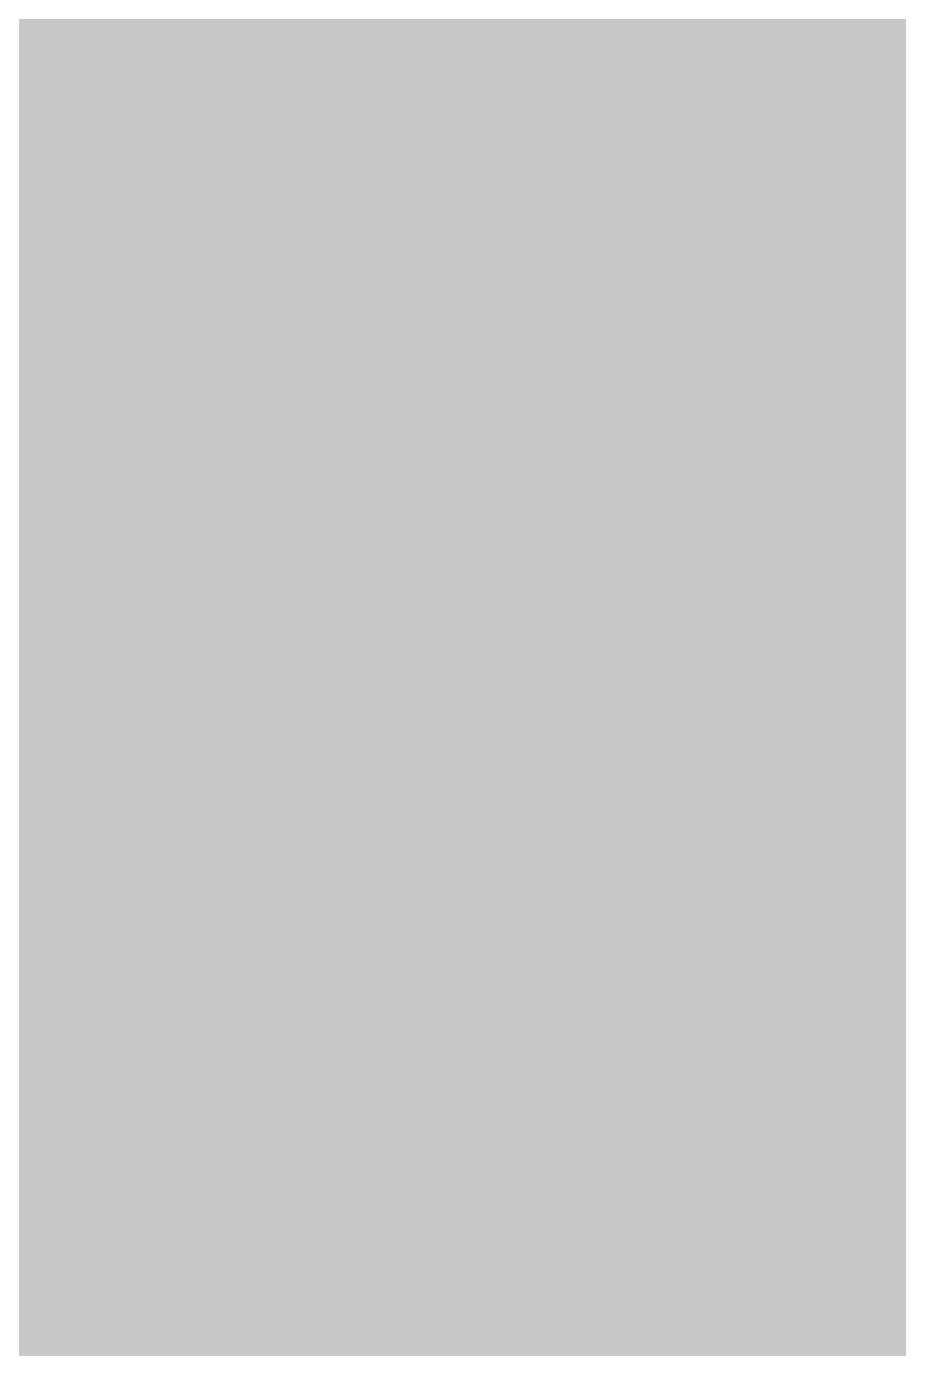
# Model space of a CAD drawing. Header units: inches. Extents: x 0 to 841, y 0 to 594.
# Drawn here: x 787.712 to 788.077, y 257.292 to 257.847 of the extents above; entities that cross this region are included whole.
import ezdxf

# ---------------------------------------------------------------- set-up
doc = ezdxf.new("R2010")
doc.units = ezdxf.units.IN
doc.layers.add('Sheet', color=255, linetype='Continuous')

msp = doc.modelspace()

# ---------------------------------------------------------------- linework, layer by layer
at = {"layer": 'Sheet'}
for points in [[(787.5055, 262.99682, 0.7493, 0.7493, 0), (787.5055, 257.47187, 0.7493, 0.7493, 0)], [(788.04449, 258.01089, 0.29972, 0.29972, 0), (788.0894, 257.96597, 0.29972, 0.29972, 0), (788.13432, 257.92105, 0.29972, 0.29972, 0), (788.13432, 257.92105, 0.29972, 0.29972, 0), (788.13432, 257.87613, 0.29972, 0.29972, 0), (788.17923, 257.83122, 0.29972, 0.29972, 0), (788.17923, 257.83122, 0.29972, 0.29972, 0), (788.22415, 257.7863, 0.29972, 0.29972, 0), (788.22415, 257.74138, 0.29972, 0.29972, 0), (788.22415, 257.69646, 0.29972, 0.29972, 0), (788.22415, 257.65154, 0.29972, 0.29972, 0), (788.26907, 257.65154, 0.29972, 0.29972, 0), (788.26907, 257.60662, 0.29972, 0.29972, 0), (788.26907, 257.56171, 0.29972, 0.29972, 0), (788.26907, 257.51679, 0.29972, 0.29972, 0), (788.26907, 257.47187, 0.29972, 0.29972, 0)], [(788.04449, 258.01089, 0.29972, 0.29972, 0), (788.0894, 257.96597, 0.29972, 0.29972, 0), (788.13432, 257.92105, 0.29972, 0.29972, 0), (788.13432, 257.92105, 0.29972, 0.29972, 0), (788.13432, 257.87613, 0.29972, 0.29972, 0), (788.17923, 257.83122, 0.29972, 0.29972, 0), (788.17923, 257.83122, 0.29972, 0.29972, 0), (788.22415, 257.7863, 0.29972, 0.29972, 0), (788.22415, 257.74138, 0.29972, 0.29972, 0), (788.22415, 257.69646, 0.29972, 0.29972, 0), (788.22415, 257.65154, 0.29972, 0.29972, 0), (788.26907, 257.65154, 0.29972, 0.29972, 0), (788.26907, 257.60662, 0.29972, 0.29972, 0), (788.26907, 257.56171, 0.29972, 0.29972, 0), (788.26907, 257.51679, 0.29972, 0.29972, 0), (788.26907, 257.47187, 0.29972, 0.29972, 0)], [(788.04449, 258.01089, 0.29972, 0.29972, 0), (788.0894, 257.96597, 0.29972, 0.29972, 0), (788.13432, 257.92105, 0.29972, 0.29972, 0), (788.13432, 257.92105, 0.29972, 0.29972, 0), (788.13432, 257.87613, 0.29972, 0.29972, 0), (788.17923, 257.83122, 0.29972, 0.29972, 0), (788.17923, 257.83122, 0.29972, 0.29972, 0), (788.22415, 257.7863, 0.29972, 0.29972, 0), (788.22415, 257.74138, 0.29972, 0.29972, 0), (788.22415, 257.69646, 0.29972, 0.29972, 0), (788.22415, 257.65154, 0.29972, 0.29972, 0), (788.26907, 257.65154, 0.29972, 0.29972, 0), (788.26907, 257.60662, 0.29972, 0.29972, 0), (788.26907, 257.56171, 0.29972, 0.29972, 0), (788.26907, 257.51679, 0.29972, 0.29972, 0), (788.26907, 257.47187, 0.29972, 0.29972, 0)], [(788.04449, 258.01089, 0.29972, 0.29972, 0), (788.0894, 257.96597, 0.29972, 0.29972, 0), (788.13432, 257.92105, 0.29972, 0.29972, 0), (788.13432, 257.92105, 0.29972, 0.29972, 0), (788.13432, 257.87613, 0.29972, 0.29972, 0), (788.17923, 257.83122, 0.29972, 0.29972, 0), (788.17923, 257.83122, 0.29972, 0.29972, 0), (788.22415, 257.7863, 0.29972, 0.29972, 0), (788.22415, 257.74138, 0.29972, 0.29972, 0), (788.22415, 257.69646, 0.29972, 0.29972, 0), (788.22415, 257.65154, 0.29972, 0.29972, 0), (788.26907, 257.65154, 0.29972, 0.29972, 0), (788.26907, 257.60662, 0.29972, 0.29972, 0), (788.26907, 257.56171, 0.29972, 0.29972, 0), (788.26907, 257.51679, 0.29972, 0.29972, 0), (788.26907, 257.47187, 0.29972, 0.29972, 0)], [(788.04449, 258.01089, 0.29972, 0.29972, 0), (788.0894, 257.96597, 0.29972, 0.29972, 0), (788.13432, 257.92105, 0.29972, 0.29972, 0), (788.13432, 257.92105, 0.29972, 0.29972, 0), (788.13432, 257.87613, 0.29972, 0.29972, 0), (788.17923, 257.83122, 0.29972, 0.29972, 0), (788.17923, 257.83122, 0.29972, 0.29972, 0), (788.22415, 257.7863, 0.29972, 0.29972, 0), (788.22415, 257.74138, 0.29972, 0.29972, 0), (788.22415, 257.69646, 0.29972, 0.29972, 0), (788.22415, 257.65154, 0.29972, 0.29972, 0), (788.26907, 257.65154, 0.29972, 0.29972, 0), (788.26907, 257.60662, 0.29972, 0.29972, 0), (788.26907, 257.56171, 0.29972, 0.29972, 0), (788.26907, 257.51679, 0.29972, 0.29972, 0), (788.26907, 257.47187, 0.29972, 0.29972, 0)], [(788.04449, 258.01089, 0.29972, 0.29972, 0), (788.0894, 257.96597, 0.29972, 0.29972, 0), (788.13432, 257.92105, 0.29972, 0.29972, 0), (788.13432, 257.92105, 0.29972, 0.29972, 0), (788.13432, 257.87613, 0.29972, 0.29972, 0), (788.17923, 257.83122, 0.29972, 0.29972, 0), (788.17923, 257.83122, 0.29972, 0.29972, 0), (788.22415, 257.7863, 0.29972, 0.29972, 0), (788.22415, 257.74138, 0.29972, 0.29972, 0), (788.22415, 257.69646, 0.29972, 0.29972, 0), (788.22415, 257.65154, 0.29972, 0.29972, 0), (788.26907, 257.65154, 0.29972, 0.29972, 0), (788.26907, 257.60662, 0.29972, 0.29972, 0), (788.26907, 257.56171, 0.29972, 0.29972, 0), (788.26907, 257.51679, 0.29972, 0.29972, 0), (788.26907, 257.47187, 0.29972, 0.29972, 0)], [(787.55042, 257.96597, 0.29972, 0.29972, 0), (787.59533, 257.96597, 0.29972, 0.29972, 0), (787.59533, 257.96597, 0.29972, 0.29972, 0), (787.64025, 257.96597, 0.29972, 0.29972, 0), (787.64025, 257.92105, 0.29972, 0.29972, 0), (787.68516, 257.92105, 0.29972, 0.29972, 0), (787.68516, 257.92105, 0.29972, 0.29972, 0), (787.73008, 257.92105, 0.29972, 0.29972, 0), (787.73008, 257.92105, 0.29972, 0.29972, 0), (787.77499, 257.87613, 0.29972, 0.29972, 0), (787.77499, 257.87613, 0.29972, 0.29972, 0), (787.81991, 257.87613, 0.29972, 0.29972, 0), (787.81991, 257.83122, 0.29972, 0.29972, 0), (787.81991, 257.83122, 0.29972, 0.29972, 0), (787.86483, 257.83122, 0.29972, 0.29972, 0), (787.86483, 257.7863, 0.29972, 0.29972, 0), (787.86483, 257.7863, 0.29972, 0.29972, 0), (787.90974, 257.7863, 0.29972, 0.29972, 0), (787.90974, 257.74138, 0.29972, 0.29972, 0), (787.90974, 257.74138, 0.29972, 0.29972, 0), (787.95466, 257.69646, 0.29972, 0.29972, 0), (787.95466, 257.69646, 0.29972, 0.29972, 0), (787.95466, 257.65154, 0.29972, 0.29972, 0), (787.95466, 257.65154, 0.29972, 0.29972, 0), (787.95466, 257.60662, 0.29972, 0.29972, 0), (787.99957, 257.60662, 0.29972, 0.29972, 0), (787.99957, 257.56171, 0.29972, 0.29972, 0), (787.99957, 257.56171, 0.29972, 0.29972, 0), (787.99957, 257.51679, 0.29972, 0.29972, 0), (787.99957, 257.51679, 0.29972, 0.29972, 0), (787.99957, 257.47187, 0.29972, 0.29972, 0)], [(787.55042, 257.96597, 0.29972, 0.29972, 0), (787.59533, 257.96597, 0.29972, 0.29972, 0), (787.59533, 257.96597, 0.29972, 0.29972, 0), (787.64025, 257.96597, 0.29972, 0.29972, 0), (787.64025, 257.92105, 0.29972, 0.29972, 0), (787.68516, 257.92105, 0.29972, 0.29972, 0), (787.68516, 257.92105, 0.29972, 0.29972, 0), (787.73008, 257.92105, 0.29972, 0.29972, 0), (787.73008, 257.92105, 0.29972, 0.29972, 0), (787.77499, 257.87613, 0.29972, 0.29972, 0), (787.77499, 257.87613, 0.29972, 0.29972, 0), (787.81991, 257.87613, 0.29972, 0.29972, 0), (787.81991, 257.83122, 0.29972, 0.29972, 0), (787.81991, 257.83122, 0.29972, 0.29972, 0), (787.86483, 257.83122, 0.29972, 0.29972, 0), (787.86483, 257.7863, 0.29972, 0.29972, 0), (787.86483, 257.7863, 0.29972, 0.29972, 0), (787.90974, 257.7863, 0.29972, 0.29972, 0), (787.90974, 257.74138, 0.29972, 0.29972, 0), (787.90974, 257.74138, 0.29972, 0.29972, 0), (787.95466, 257.69646, 0.29972, 0.29972, 0), (787.95466, 257.69646, 0.29972, 0.29972, 0), (787.95466, 257.65154, 0.29972, 0.29972, 0), (787.95466, 257.65154, 0.29972, 0.29972, 0), (787.95466, 257.60662, 0.29972, 0.29972, 0), (787.99957, 257.60662, 0.29972, 0.29972, 0), (787.99957, 257.56171, 0.29972, 0.29972, 0), (787.99957, 257.56171, 0.29972, 0.29972, 0), (787.99957, 257.51679, 0.29972, 0.29972, 0), (787.99957, 257.51679, 0.29972, 0.29972, 0), (787.99957, 257.47187, 0.29972, 0.29972, 0)], [(787.55042, 257.96597, 0.29972, 0.29972, 0), (787.59533, 257.96597, 0.29972, 0.29972, 0), (787.59533, 257.96597, 0.29972, 0.29972, 0), (787.64025, 257.96597, 0.29972, 0.29972, 0), (787.64025, 257.92105, 0.29972, 0.29972, 0), (787.68516, 257.92105, 0.29972, 0.29972, 0), (787.68516, 257.92105, 0.29972, 0.29972, 0), (787.73008, 257.92105, 0.29972, 0.29972, 0), (787.73008, 257.92105, 0.29972, 0.29972, 0), (787.77499, 257.87613, 0.29972, 0.29972, 0), (787.77499, 257.87613, 0.29972, 0.29972, 0), (787.81991, 257.87613, 0.29972, 0.29972, 0), (787.81991, 257.83122, 0.29972, 0.29972, 0), (787.81991, 257.83122, 0.29972, 0.29972, 0), (787.86483, 257.83122, 0.29972, 0.29972, 0), (787.86483, 257.7863, 0.29972, 0.29972, 0), (787.86483, 257.7863, 0.29972, 0.29972, 0), (787.90974, 257.7863, 0.29972, 0.29972, 0), (787.90974, 257.74138, 0.29972, 0.29972, 0), (787.90974, 257.74138, 0.29972, 0.29972, 0), (787.95466, 257.69646, 0.29972, 0.29972, 0), (787.95466, 257.69646, 0.29972, 0.29972, 0), (787.95466, 257.65154, 0.29972, 0.29972, 0), (787.95466, 257.65154, 0.29972, 0.29972, 0), (787.95466, 257.60662, 0.29972, 0.29972, 0), (787.99957, 257.60662, 0.29972, 0.29972, 0), (787.99957, 257.56171, 0.29972, 0.29972, 0), (787.99957, 257.56171, 0.29972, 0.29972, 0), (787.99957, 257.51679, 0.29972, 0.29972, 0), (787.99957, 257.51679, 0.29972, 0.29972, 0), (787.99957, 257.47187, 0.29972, 0.29972, 0)], [(787.55042, 257.96597, 0.29972, 0.29972, 0), (787.59533, 257.96597, 0.29972, 0.29972, 0), (787.59533, 257.96597, 0.29972, 0.29972, 0), (787.64025, 257.96597, 0.29972, 0.29972, 0), (787.64025, 257.92105, 0.29972, 0.29972, 0), (787.68516, 257.92105, 0.29972, 0.29972, 0), (787.68516, 257.92105, 0.29972, 0.29972, 0), (787.73008, 257.92105, 0.29972, 0.29972, 0), (787.73008, 257.92105, 0.29972, 0.29972, 0), (787.77499, 257.87613, 0.29972, 0.29972, 0), (787.77499, 257.87613, 0.29972, 0.29972, 0), (787.81991, 257.87613, 0.29972, 0.29972, 0), (787.81991, 257.83122, 0.29972, 0.29972, 0), (787.81991, 257.83122, 0.29972, 0.29972, 0), (787.86483, 257.83122, 0.29972, 0.29972, 0), (787.86483, 257.7863, 0.29972, 0.29972, 0), (787.86483, 257.7863, 0.29972, 0.29972, 0), (787.90974, 257.7863, 0.29972, 0.29972, 0), (787.90974, 257.74138, 0.29972, 0.29972, 0), (787.90974, 257.74138, 0.29972, 0.29972, 0), (787.95466, 257.69646, 0.29972, 0.29972, 0), (787.95466, 257.69646, 0.29972, 0.29972, 0), (787.95466, 257.65154, 0.29972, 0.29972, 0), (787.95466, 257.65154, 0.29972, 0.29972, 0), (787.95466, 257.60662, 0.29972, 0.29972, 0), (787.99957, 257.60662, 0.29972, 0.29972, 0), (787.99957, 257.56171, 0.29972, 0.29972, 0), (787.99957, 257.56171, 0.29972, 0.29972, 0), (787.99957, 257.51679, 0.29972, 0.29972, 0), (787.99957, 257.51679, 0.29972, 0.29972, 0), (787.99957, 257.47187, 0.29972, 0.29972, 0)], [(787.73008, 257.92105, 0.09906, 0.09906, 0), (787.77499, 257.87613, 0.09906, 0.09906, 0), (787.77499, 257.87613, 0.09906, 0.09906, 0), (787.81991, 257.87613, 0.09906, 0.09906, 0), (787.81991, 257.83122, 0.09906, 0.09906, 0), (787.81991, 257.83122, 0.09906, 0.09906, 0), (787.86483, 257.83122, 0.09906, 0.09906, 0), (787.86483, 257.7863, 0.09906, 0.09906, 0), (787.86483, 257.7863, 0.09906, 0.09906, 0), (787.90974, 257.7863, 0.09906, 0.09906, 0), (787.90974, 257.74138, 0.09906, 0.09906, 0), (787.90974, 257.74138, 0.09906, 0.09906, 0), (787.95466, 257.69646, 0.09906, 0.09906, 0), (787.95466, 257.69646, 0.09906, 0.09906, 0), (787.95466, 257.65154, 0.09906, 0.09906, 0), (787.95466, 257.65154, 0.09906, 0.09906, 0), (787.95466, 257.60662, 0.09906, 0.09906, 0), (787.99957, 257.60662, 0.09906, 0.09906, 0), (787.99957, 257.56171, 0.09906, 0.09906, 0), (787.99957, 257.56171, 0.09906, 0.09906, 0), (787.99957, 257.51679, 0.09906, 0.09906, 0), (787.99957, 257.51679, 0.09906, 0.09906, 0), (787.99957, 257.47187, 0.09906, 0.09906, 0)], [(787.73008, 257.92105, 0.09906, 0.09906, 0), (787.77499, 257.87613, 0.09906, 0.09906, 0), (787.77499, 257.87613, 0.09906, 0.09906, 0), (787.81991, 257.87613, 0.09906, 0.09906, 0), (787.81991, 257.83122, 0.09906, 0.09906, 0), (787.81991, 257.83122, 0.09906, 0.09906, 0), (787.86483, 257.83122, 0.09906, 0.09906, 0), (787.86483, 257.7863, 0.09906, 0.09906, 0), (787.86483, 257.7863, 0.09906, 0.09906, 0), (787.90974, 257.7863, 0.09906, 0.09906, 0), (787.90974, 257.74138, 0.09906, 0.09906, 0), (787.90974, 257.74138, 0.09906, 0.09906, 0), (787.95466, 257.69646, 0.09906, 0.09906, 0), (787.95466, 257.69646, 0.09906, 0.09906, 0), (787.95466, 257.65154, 0.09906, 0.09906, 0), (787.95466, 257.65154, 0.09906, 0.09906, 0), (787.95466, 257.60662, 0.09906, 0.09906, 0), (787.99957, 257.60662, 0.09906, 0.09906, 0), (787.99957, 257.56171, 0.09906, 0.09906, 0), (787.99957, 257.56171, 0.09906, 0.09906, 0), (787.99957, 257.51679, 0.09906, 0.09906, 0), (787.99957, 257.51679, 0.09906, 0.09906, 0), (787.99957, 257.47187, 0.09906, 0.09906, 0)], [(787.73008, 257.92105, 0.09906, 0.09906, 0), (787.77499, 257.87613, 0.09906, 0.09906, 0), (787.77499, 257.87613, 0.09906, 0.09906, 0), (787.81991, 257.87613, 0.09906, 0.09906, 0), (787.81991, 257.83122, 0.09906, 0.09906, 0), (787.81991, 257.83122, 0.09906, 0.09906, 0), (787.86483, 257.83122, 0.09906, 0.09906, 0), (787.86483, 257.7863, 0.09906, 0.09906, 0), (787.86483, 257.7863, 0.09906, 0.09906, 0), (787.90974, 257.7863, 0.09906, 0.09906, 0), (787.90974, 257.74138, 0.09906, 0.09906, 0), (787.90974, 257.74138, 0.09906, 0.09906, 0), (787.95466, 257.69646, 0.09906, 0.09906, 0), (787.95466, 257.69646, 0.09906, 0.09906, 0), (787.95466, 257.65154, 0.09906, 0.09906, 0), (787.95466, 257.65154, 0.09906, 0.09906, 0), (787.95466, 257.60662, 0.09906, 0.09906, 0), (787.99957, 257.60662, 0.09906, 0.09906, 0), (787.99957, 257.56171, 0.09906, 0.09906, 0), (787.99957, 257.56171, 0.09906, 0.09906, 0), (787.99957, 257.51679, 0.09906, 0.09906, 0), (787.99957, 257.51679, 0.09906, 0.09906, 0), (787.99957, 257.47187, 0.09906, 0.09906, 0)], [(787.73008, 257.92105, 0.09906, 0.09906, 0), (787.77499, 257.87613, 0.09906, 0.09906, 0), (787.77499, 257.87613, 0.09906, 0.09906, 0), (787.81991, 257.87613, 0.09906, 0.09906, 0), (787.81991, 257.83122, 0.09906, 0.09906, 0), (787.81991, 257.83122, 0.09906, 0.09906, 0), (787.86483, 257.83122, 0.09906, 0.09906, 0), (787.86483, 257.7863, 0.09906, 0.09906, 0), (787.86483, 257.7863, 0.09906, 0.09906, 0), (787.90974, 257.7863, 0.09906, 0.09906, 0), (787.90974, 257.74138, 0.09906, 0.09906, 0), (787.90974, 257.74138, 0.09906, 0.09906, 0), (787.95466, 257.69646, 0.09906, 0.09906, 0), (787.95466, 257.69646, 0.09906, 0.09906, 0), (787.95466, 257.65154, 0.09906, 0.09906, 0), (787.95466, 257.65154, 0.09906, 0.09906, 0), (787.95466, 257.60662, 0.09906, 0.09906, 0), (787.99957, 257.60662, 0.09906, 0.09906, 0), (787.99957, 257.56171, 0.09906, 0.09906, 0), (787.99957, 257.56171, 0.09906, 0.09906, 0), (787.99957, 257.51679, 0.09906, 0.09906, 0), (787.99957, 257.51679, 0.09906, 0.09906, 0), (787.99957, 257.47187, 0.09906, 0.09906, 0)], [(787.5055, 257.47187, 0.7493, 0.7493, 0), (750.00096, 257.47187, 0.7493, 0.7493, 0)], [(787.5055, 257.47187, 0.7493, 0.7493, 0), (787.5055, 251.99183, 0.7493, 0.7493, 0)], [(787.5055, 257.47187, 0.7493, 0.7493, 0), (787.5055, 257.47187, 0.7493, 0.7493, 0), (792.49113, 257.47187, 0.7493, 0.7493, 0)], [(787.99957, 257.47187, 0.29972, 0.29972, 0), (787.99957, 257.42695, 0.29972, 0.29972, 0), (787.99957, 257.42695, 0.29972, 0.29972, 0), (787.99957, 257.38203, 0.29972, 0.29972, 0), (787.99957, 257.38203, 0.29972, 0.29972, 0), (787.99957, 257.33711, 0.29972, 0.29972, 0), (787.95466, 257.33711, 0.29972, 0.29972, 0), (787.95466, 257.2922, 0.29972, 0.29972, 0), (787.95466, 257.2922, 0.29972, 0.29972, 0), (787.95466, 257.24728, 0.29972, 0.29972, 0), (787.95466, 257.24728, 0.29972, 0.29972, 0), (787.90974, 257.20236, 0.29972, 0.29972, 0), (787.90974, 257.20236, 0.29972, 0.29972, 0), (787.90974, 257.15744, 0.29972, 0.29972, 0), (787.86483, 257.15744, 0.29972, 0.29972, 0), (787.86483, 257.15744, 0.29972, 0.29972, 0), (787.86483, 257.11252, 0.29972, 0.29972, 0)], [(787.99957, 257.47187, 0.29972, 0.29972, 0), (787.99957, 257.42695, 0.29972, 0.29972, 0), (787.99957, 257.42695, 0.29972, 0.29972, 0), (787.99957, 257.38203, 0.29972, 0.29972, 0), (787.99957, 257.38203, 0.29972, 0.29972, 0), (787.99957, 257.33711, 0.29972, 0.29972, 0), (787.95466, 257.33711, 0.29972, 0.29972, 0), (787.95466, 257.2922, 0.29972, 0.29972, 0), (787.95466, 257.2922, 0.29972, 0.29972, 0), (787.95466, 257.24728, 0.29972, 0.29972, 0), (787.95466, 257.24728, 0.29972, 0.29972, 0), (787.90974, 257.20236, 0.29972, 0.29972, 0), (787.90974, 257.20236, 0.29972, 0.29972, 0), (787.90974, 257.15744, 0.29972, 0.29972, 0), (787.86483, 257.15744, 0.29972, 0.29972, 0), (787.86483, 257.15744, 0.29972, 0.29972, 0), (787.86483, 257.11252, 0.29972, 0.29972, 0)], [(787.99957, 257.47187, 0.29972, 0.29972, 0), (787.99957, 257.42695, 0.29972, 0.29972, 0), (787.99957, 257.42695, 0.29972, 0.29972, 0), (787.99957, 257.38203, 0.29972, 0.29972, 0), (787.99957, 257.38203, 0.29972, 0.29972, 0), (787.99957, 257.33711, 0.29972, 0.29972, 0), (787.95466, 257.33711, 0.29972, 0.29972, 0), (787.95466, 257.2922, 0.29972, 0.29972, 0), (787.95466, 257.2922, 0.29972, 0.29972, 0), (787.95466, 257.24728, 0.29972, 0.29972, 0), (787.95466, 257.24728, 0.29972, 0.29972, 0), (787.90974, 257.20236, 0.29972, 0.29972, 0), (787.90974, 257.20236, 0.29972, 0.29972, 0), (787.90974, 257.15744, 0.29972, 0.29972, 0), (787.86483, 257.15744, 0.29972, 0.29972, 0), (787.86483, 257.15744, 0.29972, 0.29972, 0), (787.86483, 257.11252, 0.29972, 0.29972, 0)], [(787.99957, 257.47187, 0.29972, 0.29972, 0), (787.99957, 257.42695, 0.29972, 0.29972, 0), (787.99957, 257.42695, 0.29972, 0.29972, 0), (787.99957, 257.38203, 0.29972, 0.29972, 0), (787.99957, 257.38203, 0.29972, 0.29972, 0), (787.99957, 257.33711, 0.29972, 0.29972, 0), (787.95466, 257.33711, 0.29972, 0.29972, 0), (787.95466, 257.2922, 0.29972, 0.29972, 0), (787.95466, 257.2922, 0.29972, 0.29972, 0), (787.95466, 257.24728, 0.29972, 0.29972, 0), (787.95466, 257.24728, 0.29972, 0.29972, 0), (787.90974, 257.20236, 0.29972, 0.29972, 0), (787.90974, 257.20236, 0.29972, 0.29972, 0), (787.90974, 257.15744, 0.29972, 0.29972, 0), (787.86483, 257.15744, 0.29972, 0.29972, 0), (787.86483, 257.15744, 0.29972, 0.29972, 0), (787.86483, 257.11252, 0.29972, 0.29972, 0)], [(787.99957, 257.47187, 0.29972, 0.29972, 0), (787.99957, 257.47187, 0.29972, 0.29972, 0), (787.99957, 257.47187, 0.29972, 0.29972, 0), (787.99957, 257.47187, 0.29972, 0.29972, 0), (787.99957, 257.47187, 0.29972, 0.29972, 0), (787.99957, 257.47187, 0.29972, 0.29972, 0), (787.99957, 257.47187, 0.29972, 0.29972, 0), (787.99957, 257.47187, 0.29972, 0.29972, 0), (787.99957, 257.47187, 0.29972, 0.29972, 0), (787.99957, 257.47187, 0.29972, 0.29972, 0), (787.99957, 257.47187, 0.29972, 0.29972, 0), (787.99957, 257.47187, 0.29972, 0.29972, 0), (787.99957, 257.47187, 0.29972, 0.29972, 0), (787.99957, 257.47187, 0.29972, 0.29972, 0), (787.99957, 257.47187, 0.29972, 0.29972, 0), (787.99957, 257.47187, 0.29972, 0.29972, 0), (787.99957, 257.47187, 0.29972, 0.29972, 0), (787.99957, 257.47187, 0.29972, 0.29972, 0), (787.99957, 257.47187, 0.29972, 0.29972, 0), (787.99957, 257.47187, 0.29972, 0.29972, 0), (787.99957, 257.47187, 0.29972, 0.29972, 0), (787.99957, 257.47187, 0.29972, 0.29972, 0), (787.99957, 257.47187, 0.29972, 0.29972, 0), (787.99957, 257.47187, 0.29972, 0.29972, 0), (787.99957, 257.47187, 0.29972, 0.29972, 0), (787.99957, 257.47187, 0.29972, 0.29972, 0), (787.99957, 257.47187, 0.29972, 0.29972, 0), (787.99957, 257.47187, 0.29972, 0.29972, 0), (787.99957, 257.47187, 0.29972, 0.29972, 0), (787.99957, 257.47187, 0.29972, 0.29972, 0), (787.99957, 257.47187, 0.29972, 0.29972, 0), (787.99957, 257.47187, 0.29972, 0.29972, 0), (787.99957, 257.47187, 0.29972, 0.29972, 0)], [(787.99957, 257.47187, 0.29972, 0.29972, 0), (787.99957, 257.47187, 0.29972, 0.29972, 0)], [(787.99957, 257.47187, 0.29972, 0.29972, 0), (787.99957, 257.47187, 0.29972, 0.29972, 0), (787.99957, 257.47187, 0.29972, 0.29972, 0), (787.99957, 257.47187, 0.29972, 0.29972, 0), (787.99957, 257.47187, 0.29972, 0.29972, 0), (787.99957, 257.47187, 0.29972, 0.29972, 0), (787.99957, 257.47187, 0.29972, 0.29972, 0), (787.99957, 257.47187, 0.29972, 0.29972, 0), (787.99957, 257.47187, 0.29972, 0.29972, 0), (787.99957, 257.47187, 0.29972, 0.29972, 0), (787.99957, 257.47187, 0.29972, 0.29972, 0), (787.99957, 257.47187, 0.29972, 0.29972, 0), (787.99957, 257.47187, 0.29972, 0.29972, 0), (787.99957, 257.47187, 0.29972, 0.29972, 0), (787.99957, 257.47187, 0.29972, 0.29972, 0), (787.99957, 257.47187, 0.29972, 0.29972, 0), (787.99957, 257.47187, 0.29972, 0.29972, 0), (787.99957, 257.47187, 0.29972, 0.29972, 0), (787.99957, 257.47187, 0.29972, 0.29972, 0), (787.99957, 257.47187, 0.29972, 0.29972, 0), (787.99957, 257.47187, 0.29972, 0.29972, 0), (787.99957, 257.47187, 0.29972, 0.29972, 0), (787.99957, 257.47187, 0.29972, 0.29972, 0), (787.99957, 257.47187, 0.29972, 0.29972, 0), (787.99957, 257.47187, 0.29972, 0.29972, 0), (787.99957, 257.47187, 0.29972, 0.29972, 0), (787.99957, 257.47187, 0.29972, 0.29972, 0), (787.99957, 257.47187, 0.29972, 0.29972, 0), (787.99957, 257.47187, 0.29972, 0.29972, 0), (787.99957, 257.47187, 0.29972, 0.29972, 0), (787.99957, 257.47187, 0.29972, 0.29972, 0), (787.99957, 257.47187, 0.29972, 0.29972, 0), (787.99957, 257.47187, 0.29972, 0.29972, 0)], [(787.99957, 257.47187, 0.29972, 0.29972, 0), (787.99957, 257.47187, 0.29972, 0.29972, 0)], [(787.99957, 257.47187, 0.29972, 0.29972, 0), (787.99957, 257.47187, 0.29972, 0.29972, 0), (787.99957, 257.47187, 0.29972, 0.29972, 0), (787.99957, 257.47187, 0.29972, 0.29972, 0), (787.99957, 257.47187, 0.29972, 0.29972, 0), (787.99957, 257.47187, 0.29972, 0.29972, 0), (787.99957, 257.47187, 0.29972, 0.29972, 0), (787.99957, 257.47187, 0.29972, 0.29972, 0), (787.99957, 257.47187, 0.29972, 0.29972, 0), (787.99957, 257.47187, 0.29972, 0.29972, 0), (787.99957, 257.47187, 0.29972, 0.29972, 0), (787.99957, 257.47187, 0.29972, 0.29972, 0), (787.99957, 257.47187, 0.29972, 0.29972, 0), (787.99957, 257.47187, 0.29972, 0.29972, 0), (787.99957, 257.47187, 0.29972, 0.29972, 0), (787.99957, 257.47187, 0.29972, 0.29972, 0), (787.99957, 257.47187, 0.29972, 0.29972, 0), (787.99957, 257.47187, 0.29972, 0.29972, 0), (787.99957, 257.47187, 0.29972, 0.29972, 0), (787.99957, 257.47187, 0.29972, 0.29972, 0), (787.99957, 257.47187, 0.29972, 0.29972, 0), (787.99957, 257.47187, 0.29972, 0.29972, 0), (787.99957, 257.47187, 0.29972, 0.29972, 0), (787.99957, 257.47187, 0.29972, 0.29972, 0), (787.99957, 257.47187, 0.29972, 0.29972, 0), (787.99957, 257.47187, 0.29972, 0.29972, 0), (787.99957, 257.47187, 0.29972, 0.29972, 0), (787.99957, 257.47187, 0.29972, 0.29972, 0), (787.99957, 257.47187, 0.29972, 0.29972, 0), (787.99957, 257.47187, 0.29972, 0.29972, 0), (787.99957, 257.47187, 0.29972, 0.29972, 0), (787.99957, 257.47187, 0.29972, 0.29972, 0), (787.99957, 257.47187, 0.29972, 0.29972, 0)], [(787.99957, 257.47187, 0.29972, 0.29972, 0), (787.99957, 257.47187, 0.29972, 0.29972, 0)], [(787.99957, 257.47187, 0.29972, 0.29972, 0), (787.99957, 257.47187, 0.29972, 0.29972, 0), (787.99957, 257.47187, 0.29972, 0.29972, 0), (787.99957, 257.47187, 0.29972, 0.29972, 0), (787.99957, 257.47187, 0.29972, 0.29972, 0), (787.99957, 257.47187, 0.29972, 0.29972, 0), (787.99957, 257.47187, 0.29972, 0.29972, 0), (787.99957, 257.47187, 0.29972, 0.29972, 0), (787.99957, 257.47187, 0.29972, 0.29972, 0), (787.99957, 257.47187, 0.29972, 0.29972, 0), (787.99957, 257.47187, 0.29972, 0.29972, 0), (787.99957, 257.47187, 0.29972, 0.29972, 0), (787.99957, 257.47187, 0.29972, 0.29972, 0), (787.99957, 257.47187, 0.29972, 0.29972, 0), (787.99957, 257.47187, 0.29972, 0.29972, 0), (787.99957, 257.47187, 0.29972, 0.29972, 0), (787.99957, 257.47187, 0.29972, 0.29972, 0), (787.99957, 257.47187, 0.29972, 0.29972, 0), (787.99957, 257.47187, 0.29972, 0.29972, 0), (787.99957, 257.47187, 0.29972, 0.29972, 0), (787.99957, 257.47187, 0.29972, 0.29972, 0), (787.99957, 257.47187, 0.29972, 0.29972, 0), (787.99957, 257.47187, 0.29972, 0.29972, 0), (787.99957, 257.47187, 0.29972, 0.29972, 0), (787.99957, 257.47187, 0.29972, 0.29972, 0), (787.99957, 257.47187, 0.29972, 0.29972, 0), (787.99957, 257.47187, 0.29972, 0.29972, 0), (787.99957, 257.47187, 0.29972, 0.29972, 0), (787.99957, 257.47187, 0.29972, 0.29972, 0), (787.99957, 257.47187, 0.29972, 0.29972, 0), (787.99957, 257.47187, 0.29972, 0.29972, 0), (787.99957, 257.47187, 0.29972, 0.29972, 0), (787.99957, 257.47187, 0.29972, 0.29972, 0)], [(787.99957, 257.47187, 0.29972, 0.29972, 0), (787.99957, 257.47187, 0.29972, 0.29972, 0)], [(788.26907, 257.47187, 0.29972, 0.29972, 0), (788.26907, 257.42695, 0.29972, 0.29972, 0), (788.26907, 257.38203, 0.29972, 0.29972, 0), (788.26907, 257.38203, 0.29972, 0.29972, 0), (788.26907, 257.33711, 0.29972, 0.29972, 0), (788.22415, 257.2922, 0.29972, 0.29972, 0), (788.22415, 257.24728, 0.29972, 0.29972, 0), (788.22415, 257.20236, 0.29972, 0.29972, 0), (788.22415, 257.20236, 0.29972, 0.29972, 0), (788.17923, 257.15744, 0.29972, 0.29972, 0), (788.17923, 257.11252, 0.29972, 0.29972, 0)], [(788.26907, 257.47187, 0.29972, 0.29972, 0), (788.26907, 257.42695, 0.29972, 0.29972, 0), (788.26907, 257.38203, 0.29972, 0.29972, 0), (788.26907, 257.38203, 0.29972, 0.29972, 0), (788.26907, 257.33711, 0.29972, 0.29972, 0), (788.22415, 257.2922, 0.29972, 0.29972, 0), (788.22415, 257.24728, 0.29972, 0.29972, 0), (788.22415, 257.20236, 0.29972, 0.29972, 0), (788.22415, 257.20236, 0.29972, 0.29972, 0), (788.17923, 257.15744, 0.29972, 0.29972, 0), (788.17923, 257.11252, 0.29972, 0.29972, 0)], [(788.26907, 257.47187, 0.29972, 0.29972, 0), (788.26907, 257.42695, 0.29972, 0.29972, 0), (788.26907, 257.38203, 0.29972, 0.29972, 0), (788.26907, 257.38203, 0.29972, 0.29972, 0), (788.26907, 257.33711, 0.29972, 0.29972, 0), (788.22415, 257.2922, 0.29972, 0.29972, 0), (788.22415, 257.24728, 0.29972, 0.29972, 0), (788.22415, 257.20236, 0.29972, 0.29972, 0), (788.22415, 257.20236, 0.29972, 0.29972, 0), (788.17923, 257.15744, 0.29972, 0.29972, 0), (788.17923, 257.11252, 0.29972, 0.29972, 0)], [(788.26907, 257.47187, 0.29972, 0.29972, 0), (788.26907, 257.42695, 0.29972, 0.29972, 0), (788.26907, 257.38203, 0.29972, 0.29972, 0), (788.26907, 257.38203, 0.29972, 0.29972, 0), (788.26907, 257.33711, 0.29972, 0.29972, 0), (788.22415, 257.2922, 0.29972, 0.29972, 0), (788.22415, 257.24728, 0.29972, 0.29972, 0), (788.22415, 257.20236, 0.29972, 0.29972, 0), (788.22415, 257.20236, 0.29972, 0.29972, 0), (788.17923, 257.15744, 0.29972, 0.29972, 0), (788.17923, 257.11252, 0.29972, 0.29972, 0)], [(788.26907, 257.47187, 0.29972, 0.29972, 0), (788.26907, 257.42695, 0.29972, 0.29972, 0), (788.26907, 257.38203, 0.29972, 0.29972, 0), (788.26907, 257.38203, 0.29972, 0.29972, 0), (788.26907, 257.33711, 0.29972, 0.29972, 0), (788.22415, 257.2922, 0.29972, 0.29972, 0), (788.22415, 257.24728, 0.29972, 0.29972, 0), (788.22415, 257.20236, 0.29972, 0.29972, 0), (788.22415, 257.20236, 0.29972, 0.29972, 0), (788.17923, 257.15744, 0.29972, 0.29972, 0), (788.17923, 257.11252, 0.29972, 0.29972, 0)], [(788.26907, 257.47187, 0.29972, 0.29972, 0), (788.26907, 257.42695, 0.29972, 0.29972, 0), (788.26907, 257.38203, 0.29972, 0.29972, 0), (788.26907, 257.38203, 0.29972, 0.29972, 0), (788.26907, 257.33711, 0.29972, 0.29972, 0), (788.22415, 257.2922, 0.29972, 0.29972, 0), (788.22415, 257.24728, 0.29972, 0.29972, 0), (788.22415, 257.20236, 0.29972, 0.29972, 0), (788.22415, 257.20236, 0.29972, 0.29972, 0), (788.17923, 257.15744, 0.29972, 0.29972, 0), (788.17923, 257.11252, 0.29972, 0.29972, 0)], [(787.99957, 257.47187, 0.09906, 0.09906, 0), (787.99957, 257.42695, 0.09906, 0.09906, 0), (787.99957, 257.42695, 0.09906, 0.09906, 0), (787.99957, 257.38203, 0.09906, 0.09906, 0), (787.99957, 257.38203, 0.09906, 0.09906, 0), (787.99957, 257.33711, 0.09906, 0.09906, 0), (787.95466, 257.33711, 0.09906, 0.09906, 0), (787.95466, 257.2922, 0.09906, 0.09906, 0), (787.95466, 257.2922, 0.09906, 0.09906, 0), (787.95466, 257.24728, 0.09906, 0.09906, 0), (787.95466, 257.24728, 0.09906, 0.09906, 0), (787.90974, 257.20236, 0.09906, 0.09906, 0)], [(787.99957, 257.47187, 0.09906, 0.09906, 0), (787.99957, 257.42695, 0.09906, 0.09906, 0), (787.99957, 257.42695, 0.09906, 0.09906, 0), (787.99957, 257.38203, 0.09906, 0.09906, 0), (787.99957, 257.38203, 0.09906, 0.09906, 0), (787.99957, 257.33711, 0.09906, 0.09906, 0), (787.95466, 257.33711, 0.09906, 0.09906, 0), (787.95466, 257.2922, 0.09906, 0.09906, 0), (787.95466, 257.2922, 0.09906, 0.09906, 0), (787.95466, 257.24728, 0.09906, 0.09906, 0), (787.95466, 257.24728, 0.09906, 0.09906, 0), (787.90974, 257.20236, 0.09906, 0.09906, 0)], [(787.99957, 257.47187, 0.09906, 0.09906, 0), (787.99957, 257.42695, 0.09906, 0.09906, 0), (787.99957, 257.42695, 0.09906, 0.09906, 0), (787.99957, 257.38203, 0.09906, 0.09906, 0), (787.99957, 257.38203, 0.09906, 0.09906, 0), (787.99957, 257.33711, 0.09906, 0.09906, 0), (787.95466, 257.33711, 0.09906, 0.09906, 0), (787.95466, 257.2922, 0.09906, 0.09906, 0), (787.95466, 257.2922, 0.09906, 0.09906, 0), (787.95466, 257.24728, 0.09906, 0.09906, 0), (787.95466, 257.24728, 0.09906, 0.09906, 0), (787.90974, 257.20236, 0.09906, 0.09906, 0)], [(787.99957, 257.47187, 0.09906, 0.09906, 0), (787.99957, 257.42695, 0.09906, 0.09906, 0), (787.99957, 257.42695, 0.09906, 0.09906, 0), (787.99957, 257.38203, 0.09906, 0.09906, 0), (787.99957, 257.38203, 0.09906, 0.09906, 0), (787.99957, 257.33711, 0.09906, 0.09906, 0), (787.95466, 257.33711, 0.09906, 0.09906, 0), (787.95466, 257.2922, 0.09906, 0.09906, 0), (787.95466, 257.2922, 0.09906, 0.09906, 0), (787.95466, 257.24728, 0.09906, 0.09906, 0), (787.95466, 257.24728, 0.09906, 0.09906, 0), (787.90974, 257.20236, 0.09906, 0.09906, 0)], [(787.99957, 257.47187, 0.09906, 0.09906, 0), (787.99957, 257.47187, 0.09906, 0.09906, 0), (787.99957, 257.47187, 0.09906, 0.09906, 0), (787.99957, 257.47187, 0.09906, 0.09906, 0), (787.99957, 257.47187, 0.09906, 0.09906, 0), (787.99957, 257.47187, 0.09906, 0.09906, 0), (787.99957, 257.47187, 0.09906, 0.09906, 0), (787.99957, 257.47187, 0.09906, 0.09906, 0), (787.99957, 257.47187, 0.09906, 0.09906, 0), (787.99957, 257.47187, 0.09906, 0.09906, 0), (787.99957, 257.47187, 0.09906, 0.09906, 0), (787.99957, 257.47187, 0.09906, 0.09906, 0), (787.99957, 257.47187, 0.09906, 0.09906, 0), (787.99957, 257.47187, 0.09906, 0.09906, 0), (787.99957, 257.47187, 0.09906, 0.09906, 0), (787.99957, 257.47187, 0.09906, 0.09906, 0), (787.99957, 257.47187, 0.09906, 0.09906, 0), (787.99957, 257.47187, 0.09906, 0.09906, 0), (787.99957, 257.47187, 0.09906, 0.09906, 0), (787.99957, 257.47187, 0.09906, 0.09906, 0), (787.99957, 257.47187, 0.09906, 0.09906, 0), (787.99957, 257.47187, 0.09906, 0.09906, 0), (787.99957, 257.47187, 0.09906, 0.09906, 0), (787.99957, 257.47187, 0.09906, 0.09906, 0), (787.99957, 257.47187, 0.09906, 0.09906, 0), (787.99957, 257.47187, 0.09906, 0.09906, 0), (787.99957, 257.47187, 0.09906, 0.09906, 0), (787.99957, 257.47187, 0.09906, 0.09906, 0), (787.99957, 257.47187, 0.09906, 0.09906, 0), (787.99957, 257.47187, 0.09906, 0.09906, 0), (787.99957, 257.47187, 0.09906, 0.09906, 0), (787.99957, 257.47187, 0.09906, 0.09906, 0), (787.99957, 257.47187, 0.09906, 0.09906, 0)], [(787.99957, 257.47187, 0.09906, 0.09906, 0), (787.99957, 257.47187, 0.09906, 0.09906, 0)], [(787.99957, 257.47187, 0.09906, 0.09906, 0), (787.99957, 257.47187, 0.09906, 0.09906, 0), (787.99957, 257.47187, 0.09906, 0.09906, 0), (787.99957, 257.47187, 0.09906, 0.09906, 0), (787.99957, 257.47187, 0.09906, 0.09906, 0), (787.99957, 257.47187, 0.09906, 0.09906, 0), (787.99957, 257.47187, 0.09906, 0.09906, 0), (787.99957, 257.47187, 0.09906, 0.09906, 0), (787.99957, 257.47187, 0.09906, 0.09906, 0), (787.99957, 257.47187, 0.09906, 0.09906, 0), (787.99957, 257.47187, 0.09906, 0.09906, 0), (787.99957, 257.47187, 0.09906, 0.09906, 0), (787.99957, 257.47187, 0.09906, 0.09906, 0), (787.99957, 257.47187, 0.09906, 0.09906, 0), (787.99957, 257.47187, 0.09906, 0.09906, 0), (787.99957, 257.47187, 0.09906, 0.09906, 0), (787.99957, 257.47187, 0.09906, 0.09906, 0), (787.99957, 257.47187, 0.09906, 0.09906, 0), (787.99957, 257.47187, 0.09906, 0.09906, 0), (787.99957, 257.47187, 0.09906, 0.09906, 0), (787.99957, 257.47187, 0.09906, 0.09906, 0), (787.99957, 257.47187, 0.09906, 0.09906, 0), (787.99957, 257.47187, 0.09906, 0.09906, 0), (787.99957, 257.47187, 0.09906, 0.09906, 0), (787.99957, 257.47187, 0.09906, 0.09906, 0), (787.99957, 257.47187, 0.09906, 0.09906, 0), (787.99957, 257.47187, 0.09906, 0.09906, 0), (787.99957, 257.47187, 0.09906, 0.09906, 0), (787.99957, 257.47187, 0.09906, 0.09906, 0), (787.99957, 257.47187, 0.09906, 0.09906, 0), (787.99957, 257.47187, 0.09906, 0.09906, 0), (787.99957, 257.47187, 0.09906, 0.09906, 0), (787.99957, 257.47187, 0.09906, 0.09906, 0)], [(787.99957, 257.47187, 0.09906, 0.09906, 0), (787.99957, 257.47187, 0.09906, 0.09906, 0)], [(787.99957, 257.47187, 0.09906, 0.09906, 0), (787.99957, 257.47187, 0.09906, 0.09906, 0), (787.99957, 257.47187, 0.09906, 0.09906, 0), (787.99957, 257.47187, 0.09906, 0.09906, 0), (787.99957, 257.47187, 0.09906, 0.09906, 0), (787.99957, 257.47187, 0.09906, 0.09906, 0), (787.99957, 257.47187, 0.09906, 0.09906, 0), (787.99957, 257.47187, 0.09906, 0.09906, 0), (787.99957, 257.47187, 0.09906, 0.09906, 0), (787.99957, 257.47187, 0.09906, 0.09906, 0), (787.99957, 257.47187, 0.09906, 0.09906, 0), (787.99957, 257.47187, 0.09906, 0.09906, 0), (787.99957, 257.47187, 0.09906, 0.09906, 0), (787.99957, 257.47187, 0.09906, 0.09906, 0), (787.99957, 257.47187, 0.09906, 0.09906, 0), (787.99957, 257.47187, 0.09906, 0.09906, 0), (787.99957, 257.47187, 0.09906, 0.09906, 0), (787.99957, 257.47187, 0.09906, 0.09906, 0), (787.99957, 257.47187, 0.09906, 0.09906, 0), (787.99957, 257.47187, 0.09906, 0.09906, 0), (787.99957, 257.47187, 0.09906, 0.09906, 0), (787.99957, 257.47187, 0.09906, 0.09906, 0), (787.99957, 257.47187, 0.09906, 0.09906, 0), (787.99957, 257.47187, 0.09906, 0.09906, 0), (787.99957, 257.47187, 0.09906, 0.09906, 0), (787.99957, 257.47187, 0.09906, 0.09906, 0), (787.99957, 257.47187, 0.09906, 0.09906, 0), (787.99957, 257.47187, 0.09906, 0.09906, 0), (787.99957, 257.47187, 0.09906, 0.09906, 0), (787.99957, 257.47187, 0.09906, 0.09906, 0), (787.99957, 257.47187, 0.09906, 0.09906, 0), (787.99957, 257.47187, 0.09906, 0.09906, 0), (787.99957, 257.47187, 0.09906, 0.09906, 0)], [(787.99957, 257.47187, 0.09906, 0.09906, 0), (787.99957, 257.47187, 0.09906, 0.09906, 0)], [(787.99957, 257.47187, 0.09906, 0.09906, 0), (787.99957, 257.47187, 0.09906, 0.09906, 0), (787.99957, 257.47187, 0.09906, 0.09906, 0), (787.99957, 257.47187, 0.09906, 0.09906, 0), (787.99957, 257.47187, 0.09906, 0.09906, 0), (787.99957, 257.47187, 0.09906, 0.09906, 0), (787.99957, 257.47187, 0.09906, 0.09906, 0), (787.99957, 257.47187, 0.09906, 0.09906, 0), (787.99957, 257.47187, 0.09906, 0.09906, 0), (787.99957, 257.47187, 0.09906, 0.09906, 0), (787.99957, 257.47187, 0.09906, 0.09906, 0), (787.99957, 257.47187, 0.09906, 0.09906, 0), (787.99957, 257.47187, 0.09906, 0.09906, 0), (787.99957, 257.47187, 0.09906, 0.09906, 0), (787.99957, 257.47187, 0.09906, 0.09906, 0), (787.99957, 257.47187, 0.09906, 0.09906, 0), (787.99957, 257.47187, 0.09906, 0.09906, 0), (787.99957, 257.47187, 0.09906, 0.09906, 0), (787.99957, 257.47187, 0.09906, 0.09906, 0), (787.99957, 257.47187, 0.09906, 0.09906, 0), (787.99957, 257.47187, 0.09906, 0.09906, 0), (787.99957, 257.47187, 0.09906, 0.09906, 0), (787.99957, 257.47187, 0.09906, 0.09906, 0), (787.99957, 257.47187, 0.09906, 0.09906, 0), (787.99957, 257.47187, 0.09906, 0.09906, 0), (787.99957, 257.47187, 0.09906, 0.09906, 0), (787.99957, 257.47187, 0.09906, 0.09906, 0), (787.99957, 257.47187, 0.09906, 0.09906, 0), (787.99957, 257.47187, 0.09906, 0.09906, 0), (787.99957, 257.47187, 0.09906, 0.09906, 0), (787.99957, 257.47187, 0.09906, 0.09906, 0), (787.99957, 257.47187, 0.09906, 0.09906, 0), (787.99957, 257.47187, 0.09906, 0.09906, 0)], [(787.99957, 257.47187, 0.09906, 0.09906, 0), (787.99957, 257.47187, 0.09906, 0.09906, 0)]]:
    msp.add_lwpolyline(points, format="xyseb", dxfattribs=at)
msp.add_lwpolyline([(787.24589, 257.4996, 0.508, 0.508, 1), (787.75389, 257.4996, 0.508, 0.508, 1)], format="xyseb", close=True, dxfattribs=at)

doc.saveas('drawing.dxf')
